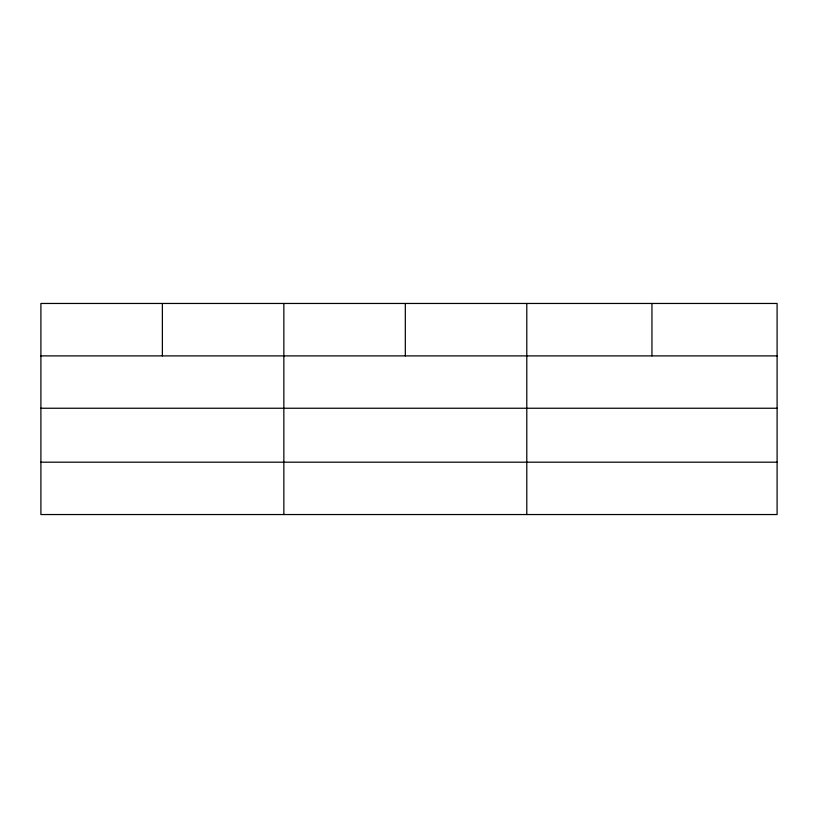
<?xml version="1.0" encoding="UTF-8"?>
<svg xmlns="http://www.w3.org/2000/svg" width="818" height="818" viewBox="0 0 818 818"><rect width="100%" height="100%" fill="white"/><g stroke="black" fill="none" stroke-linecap="round" stroke-linejoin="round"><path stroke-width="1.23" d="M777.1 408.243L777.1 303.458L40.9 303.458L40.9 514.542L777.1 514.542L777.1 408.243L40.9 408.243M40.9 355.891L777.1 355.891M40.9 462.19L777.1 462.19M651.946 303.458L651.946 355.891M526.792 303.458L526.792 514.542M405.319 303.458L405.319 355.891M283.846 303.458L283.846 514.542M162.373 303.458L162.373 355.891"/></g></svg>
